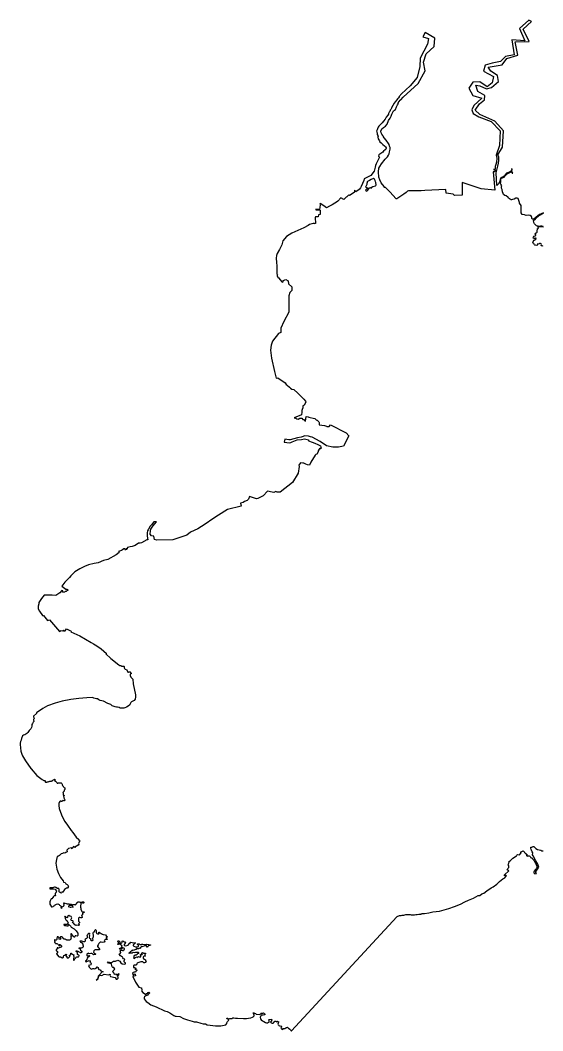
# Model space of a CAD drawing. Header units: inches. Extents: x 139.614 to 140.129, y 35.257 to 35.752.
# Drawn here: x 139.6143 to 139.8682, y 35.2571 to 35.7482 of the extents above; entities that cross this region are included whole.
import ezdxf

# ---------------------------------------------------------------- set-up
doc = ezdxf.new("R2010")
doc.units = ezdxf.units.IN
doc.header["$MEASUREMENT"] = 0

msp = doc.modelspace()

# ---------------------------------------------------------------- linework, layer by layer
for points in [[(139.86861, 35.65464), (139.86739, 35.65412), (139.86665, 35.65376), (139.86484, 35.65232), (139.86392, 35.65161), (139.86349, 35.65149), (139.86319, 35.6516), (139.86295, 35.65186), (139.86297, 35.65238), (139.86279, 35.6529), (139.86205, 35.6534), (139.86117, 35.65347), (139.86011, 35.65337), (139.85926, 35.6536), (139.85827, 35.65381), (139.85777, 35.65459), (139.85777, 35.6572), (139.8577, 35.65812), (139.85683, 35.65933), (139.85694, 35.6596), (139.8565, 35.66069), (139.8562, 35.66154), (139.85573, 35.66176), (139.8551, 35.66174), (139.85429, 35.6613), (139.85358, 35.66106), (139.85309, 35.66097), (139.85291, 35.661), (139.85269, 35.66116), (139.85207, 35.66141), (139.85162, 35.66171), (139.85141, 35.66218), (139.85119, 35.66216), (139.85039, 35.66287), (139.84979, 35.66303), (139.84915, 35.66352), (139.84904, 35.66403), (139.84859, 35.66478), (139.84854, 35.66598), (139.84821, 35.66656), (139.84819, 35.66736), (139.84824, 35.66778), (139.84783, 35.66853), (139.8477, 35.66891), (139.8477, 35.66919), (139.84784, 35.66953), (139.84785, 35.66971), (139.84788, 35.67107), (139.84799, 35.67133), (139.84819, 35.67149), (139.84943, 35.67199), (139.84994, 35.67264), (139.85084, 35.67361), (139.85256, 35.67445), (139.85304, 35.67459), (139.85335, 35.67394), (139.85364, 35.67394), (139.85316, 35.67481), (139.85319, 35.6751), (139.85326, 35.67578), (139.85317, 35.676), (139.85306, 35.67594), (139.8531, 35.67558), (139.85302, 35.67509), (139.85206, 35.67445), (139.85062, 35.67383), (139.84945, 35.67249), (139.84902, 35.67215), (139.84784, 35.67169), (139.84744, 35.67104), (139.84733, 35.67006), (139.8469, 35.66885), (139.84589, 35.66783), (139.84556, 35.67405), (139.84639, 35.67735), (139.84675, 35.6788), (139.84685, 35.68014), (139.84685, 35.68163), (139.84643, 35.68277), (139.84866, 35.68653), (139.84919, 35.69442), (139.84497, 35.69912), (139.83756, 35.70235), (139.83535, 35.70454), (139.83742, 35.70765), (139.83991, 35.70955), (139.84014, 35.71157), (139.83663, 35.71358), (139.83566, 35.71662), (139.83762, 35.71634), (139.84088, 35.71485), (139.84331, 35.71558), (139.84669, 35.7185), (139.84614, 35.72131), (139.84291, 35.7235), (139.84168, 35.72539), (139.84848, 35.72647), (139.85082, 35.72959), (139.8561, 35.73125), (139.85474, 35.73765), (139.86152, 35.7379), (139.85864, 35.74393), (139.86276, 35.74758), (139.86144, 35.74823), (139.8569, 35.74414), (139.85953, 35.73825), (139.85321, 35.73864), (139.85435, 35.73133), (139.85015, 35.73059), (139.84772, 35.7282), (139.8436, 35.72735), (139.84016, 35.72641), (139.83943, 35.72346), (139.84425, 35.72081), (139.8437, 35.71774), (139.84117, 35.71586), (139.83766, 35.71823), (139.83423, 35.71812), (139.83221, 35.71527), (139.83431, 35.71169), (139.83858, 35.71036), (139.83468, 35.70683), (139.83374, 35.70463), (139.83438, 35.70295), (139.83715, 35.70125), (139.84312, 35.69903), (139.84759, 35.6945), (139.84712, 35.68727), (139.84551, 35.68268), (139.84589, 35.68119), (139.84576, 35.67922), (139.84538, 35.67809), (139.84511, 35.67709), (139.84512, 35.67585), (139.84494, 35.67575), (139.84451, 35.67579), (139.84447, 35.67558), (139.84489, 35.67554), (139.84509, 35.67539), (139.84501, 35.67493), (139.8447, 35.67458), (139.84408, 35.67462), (139.84494, 35.66561), (139.83831, 35.66632), (139.82899, 35.66929), (139.82897, 35.66628), (139.82907, 35.6632), (139.82538, 35.66297), (139.82469, 35.66361), (139.82128, 35.66419), (139.8211, 35.66595), (139.81097, 35.66546), (139.80917, 35.6653), (139.80867, 35.66525), (139.80652, 35.6653), (139.80576, 35.66528), (139.80304, 35.66523), (139.80256, 35.66521), (139.80176, 35.66455), (139.80077, 35.66373), (139.79729, 35.66149), (139.79704, 35.66144), (139.79684, 35.66154), (139.79403, 35.66468), (139.79296, 35.66577), (139.79179, 35.66698), (139.79165, 35.66686), (139.79134, 35.66688), (139.79116, 35.66703), (139.79113, 35.66722), (139.79122, 35.66733), (139.79117, 35.66738), (139.78967, 35.66914), (139.78902, 35.6706), (139.78851, 35.67202), (139.78845, 35.67454), (139.78854, 35.67628), (139.78905, 35.67718), (139.7899, 35.67847), (139.79156, 35.68066), (139.79272, 35.68187), (139.79323, 35.68258), (139.79364, 35.68333), (139.79375, 35.68426), (139.79397, 35.68498), (139.79403, 35.68558), (139.79399, 35.68634), (139.79379, 35.68704), (139.79361, 35.68777), (139.79331, 35.68836), (139.79215, 35.68999), (139.79114, 35.69113), (139.79069, 35.69188), (139.79046, 35.69212), (139.79008, 35.69279), (139.78968, 35.69346), (139.78959, 35.69431), (139.78997, 35.69542), (139.79083, 35.69603), (139.7918, 35.69675), (139.79259, 35.69766), (139.79331, 35.69943), (139.79404, 35.70064), (139.79453, 35.70156), (139.79488, 35.70249), (139.79565, 35.70422), (139.79661, 35.70476), (139.79713, 35.70605), (139.79757, 35.70709), (139.79807, 35.70786), (139.79794, 35.70812), (139.799, 35.70943), (139.7993, 35.70954), (139.80045, 35.71084), (139.8077, 35.71744), (139.81114, 35.72357), (139.8103, 35.72782), (139.81152, 35.73196), (139.81539, 35.7355), (139.8158, 35.73956), (139.8111, 35.7423), (139.80989, 35.74022), (139.81263, 35.73928), (139.81224, 35.73666), (139.80865, 35.72977), (139.80848, 35.72575), (139.80716, 35.7204), (139.80385, 35.71637), (139.79959, 35.71239), (139.79916, 35.71192), (139.79893, 35.71168), (139.79876, 35.71144), (139.79851, 35.71115), (139.79836, 35.71095), (139.79806, 35.71049), (139.79779, 35.7101), (139.79719, 35.70932), (139.7968, 35.70886), (139.79643, 35.70851), (139.796, 35.70789), (139.79535, 35.7067), (139.79478, 35.70566), (139.79466, 35.70541), (139.79451, 35.70516), (139.79438, 35.7049), (139.79423, 35.70462), (139.79413, 35.70449), (139.79406, 35.70433), (139.79383, 35.70388), (139.79357, 35.70351), (139.79333, 35.70297), (139.79319, 35.7026), (139.7929, 35.70203), (139.79219, 35.70117), (139.79156, 35.70016), (139.79079, 35.69917), (139.79013, 35.69832), (139.78907, 35.69728), (139.78862, 35.69675), (139.78828, 35.69621), (139.78783, 35.6955), (139.78769, 35.695), (139.78738, 35.69432), (139.78762, 35.6941), (139.78772, 35.69379), (139.78757, 35.69363), (139.78771, 35.69341), (139.78775, 35.69257), (139.788, 35.69255), (139.78804, 35.69226), (139.78823, 35.69168), (139.78813, 35.69153), (139.78815, 35.69126), (139.78816, 35.69094), (139.78827, 35.69063), (139.78858, 35.69009), (139.78889, 35.68958), (139.78911, 35.68915), (139.78965, 35.68866), (139.79007, 35.68824), (139.79053, 35.68785), (139.7913, 35.68724), (139.79151, 35.68704), (139.79181, 35.68662), (139.79213, 35.68624), (139.79208, 35.68591), (139.79199, 35.68574), (139.79188, 35.68553), (139.79164, 35.68529), (139.79083, 35.68466), (139.79054, 35.68417), (139.78856, 35.68277), (139.78844, 35.6821), (139.78894, 35.68165), (139.78727, 35.67846), (139.78701, 35.67761), (139.78685, 35.67689), (139.78628, 35.67488), (139.7846, 35.67281), (139.78307, 35.67188), (139.78149, 35.67117), (139.78133, 35.67041), (139.78124, 35.67025), (139.78002, 35.66746), (139.77969, 35.6668), (139.77913, 35.66618), (139.77813, 35.6653), (139.7779, 35.66527), (139.7774, 35.66486), (139.77701, 35.66531), (139.77673, 35.66559), (139.77681, 35.66497), (139.77674, 35.66464), (139.77519, 35.66357), (139.77427, 35.6631), (139.77402, 35.66335), (139.77294, 35.66236), (139.77264, 35.66215), (139.77149, 35.66107), (139.77017, 35.66192), (139.76856, 35.66036), (139.76805, 35.65981), (139.76722, 35.65931), (139.7659, 35.65854), (139.76457, 35.65779), (139.76317, 35.6571), (139.7618, 35.65799), (139.76008, 35.65911), (139.75986, 35.65883), (139.76001, 35.6585), (139.75993, 35.65718), (139.75973, 35.65617), (139.75796, 35.65636), (139.7579, 35.65609), (139.76004, 35.65585), (139.7601, 35.65396), (139.75999, 35.65381), (139.75919, 35.65371), (139.75904, 35.65273), (139.75773, 35.65264), (139.7577, 35.65232), (139.75775, 35.6494), (139.75721, 35.6493), (139.75714, 35.64964), (139.75493, 35.64894), (139.75422, 35.64849), (139.75205, 35.64738), (139.74622, 35.64469), (139.74373, 35.64318), (139.74197, 35.64099), (139.74142, 35.6391), (139.74035, 35.63677), (139.73909, 35.63487), (139.73879, 35.63395), (139.73871, 35.63263), (139.73884, 35.63047), (139.73895, 35.62888), (139.73905, 35.62621), (139.73908, 35.62519), (139.739, 35.62495), (139.73911, 35.62457), (139.73929, 35.62443), (139.73917, 35.62416), (139.73919, 35.62385), (139.73937, 35.62352), (139.73975, 35.62292), (139.73999, 35.62295), (139.74052, 35.62217), (139.74166, 35.62098), (139.74229, 35.62129), (139.74202, 35.6218), (139.74343, 35.62227), (139.74456, 35.62164), (139.74459, 35.62004), (139.74626, 35.61867), (139.74629, 35.61694), (139.74525, 35.61591), (139.74484, 35.6143), (139.74487, 35.6112), (139.74482, 35.60637), (139.74246, 35.60182), (139.741, 35.5985), (139.74102, 35.59746), (139.74096, 35.59651), (139.73982, 35.59596), (139.73693, 35.59231), (139.73628, 35.59037), (139.73596, 35.58791), (139.73648, 35.58394), (139.73789, 35.57747), (139.73863, 35.57419), (139.73946, 35.57443), (139.74299, 35.57197), (139.74356, 35.57124), (139.74406, 35.57087), (139.74513, 35.56995), (139.74572, 35.56948), (139.74624, 35.56896), (139.74719, 35.56875), (139.74924, 35.56693), (139.75076, 35.56532), (139.75204, 35.56399), (139.75292, 35.56307), (139.75313, 35.56254), (139.75234, 35.56107), (139.7516, 35.56081), (139.75162, 35.5599), (139.75128, 35.55898), (139.75107, 35.55857), (139.75113, 35.55768), (139.75101, 35.55652), (139.74749, 35.555), (139.74822, 35.55483), (139.74869, 35.55452), (139.74933, 35.55439), (139.75014, 35.55483), (139.75108, 35.55485), (139.75165, 35.55421), (139.75211, 35.5541), (139.75261, 35.55345), (139.75297, 35.55338), (139.75322, 35.5557), (139.75442, 35.55544), (139.75445, 35.55524), (139.75744, 35.5546), (139.75781, 35.55428), (139.75806, 35.55403), (139.7585, 35.55388), (139.75864, 35.5538), (139.75883, 35.55363), (139.75912, 35.5533), (139.75938, 35.55304), (139.75951, 35.55274), (139.75957, 35.55166), (139.76211, 35.55123), (139.76311, 35.551), (139.76325, 35.55079), (139.76443, 35.55074), (139.76505, 35.55151), (139.77267, 35.54763), (139.77398, 35.54618), (139.77139, 35.5412), (139.76896, 35.54077), (139.76714, 35.5407), (139.76622, 35.54077), (139.76306, 35.54143), (139.76004, 35.54355), (139.7562, 35.54561), (139.75539, 35.54569), (139.75443, 35.54611), (139.75252, 35.54616), (139.75184, 35.54588), (139.7508, 35.54554), (139.74899, 35.5453), (139.74548, 35.5443), (139.74476, 35.54424), (139.7429, 35.54459), (139.74251, 35.54309), (139.74518, 35.5429), (139.74588, 35.54303), (139.74651, 35.54334), (139.74718, 35.54367), (139.74885, 35.54423), (139.75103, 35.54442), (139.75245, 35.5448), (139.75445, 35.54431), (139.75442, 35.54377), (139.7561, 35.54321), (139.75743, 35.54269), (139.75892, 35.54202), (139.76018, 35.54143), (139.76032, 35.54081), (139.76047, 35.54017), (139.76031, 35.53993), (139.76005, 35.53995), (139.75982, 35.54024), (139.7596, 35.53976), (139.75914, 35.53892), (139.75905, 35.53843), (139.75839, 35.53731), (139.75791, 35.5372), (139.7576, 35.53688), (139.75552, 35.53337), (139.75483, 35.53199), (139.75398, 35.53222), (139.75304, 35.5325), (139.75214, 35.53292), (139.75161, 35.5329), (139.75044, 35.53304), (139.7497, 35.53196), (139.74988, 35.53133), (139.74934, 35.52812), (139.74664, 35.52352), (139.74065, 35.51888), (139.73913, 35.51883), (139.73844, 35.51912), (139.7376, 35.51864), (139.73678, 35.51882), (139.73445, 35.51941), (139.7323, 35.51712), (139.72977, 35.51584), (139.72906, 35.5157), (139.72565, 35.51673), (139.72523, 35.51549), (139.72463, 35.51476), (139.72329, 35.51439), (139.72265, 35.51389), (139.72133, 35.51353), (139.72173, 35.51203), (139.71505, 35.51043), (139.7107, 35.50773), (139.70789, 35.50596), (139.70426, 35.50328), (139.70063, 35.50112), (139.69707, 35.49948), (139.69529, 35.49791), (139.69283, 35.49711), (139.68851, 35.49573), (139.68066, 35.49547), (139.67963, 35.49593), (139.67922, 35.49756), (139.67812, 35.49765), (139.67749, 35.4985), (139.67761, 35.50009), (139.67781, 35.50089), (139.67877, 35.50229), (139.68057, 35.50448), (139.67918, 35.50451), (139.67813, 35.50303), (139.67744, 35.50241), (139.67661, 35.50096), (139.67621, 35.50005), (139.67597, 35.49905), (139.67592, 35.49764), (139.67613, 35.49644), (139.67633, 35.49575), (139.67587, 35.49564), (139.6732, 35.49429), (139.67255, 35.49409), (139.67181, 35.49401), (139.67014, 35.49297), (139.66865, 35.49252), (139.66772, 35.49236), (139.66652, 35.49194), (139.66623, 35.49153), (139.66612, 35.49098), (139.666, 35.49097), (139.66599, 35.49119), (139.66593, 35.49131), (139.66577, 35.49136), (139.66559, 35.49123), (139.66565, 35.49103), (139.6657, 35.49089), (139.66556, 35.49084), (139.66537, 35.49079), (139.66514, 35.4908), (139.66535, 35.49104), (139.66516, 35.49138), (139.66472, 35.49132), (139.66408, 35.49086), (139.66351, 35.49048), (139.66211, 35.4901), (139.66232, 35.48962), (139.66097, 35.48848), (139.65691, 35.48611), (139.65482, 35.48568), (139.65222, 35.48459), (139.65025, 35.48413), (139.6475, 35.48351), (139.64557, 35.4828), (139.64327, 35.48166), (139.64088, 35.48011), (139.63891, 35.47827), (139.63834, 35.47744), (139.63595, 35.47517), (139.63452, 35.47312), (139.63647, 35.47177), (139.63669, 35.47168), (139.63695, 35.4717), (139.63732, 35.47155), (139.63763, 35.47122), (139.63748, 35.47109), (139.63712, 35.471), (139.63698, 35.47083), (139.63679, 35.4708), (139.63657, 35.47053), (139.63611, 35.47056), (139.63589, 35.47029), (139.63537, 35.47014), (139.63498, 35.47061), (139.63498, 35.47088), (139.63457, 35.47111), (139.63351, 35.46992), (139.63163, 35.4687), (139.62988, 35.46881), (139.62812, 35.46879), (139.62752, 35.46878), (139.62601, 35.46876), (139.6247, 35.46721), (139.62435, 35.46673), (139.62342, 35.46525), (139.62343, 35.46488), (139.62332, 35.46467), (139.623, 35.46353), (139.62306, 35.46224), (139.62365, 35.46101), (139.62517, 35.45886), (139.62555, 35.45886), (139.62629, 35.45811), (139.62754, 35.45644), (139.62848, 35.45683), (139.63343, 35.45119), (139.63386, 35.45137), (139.63381, 35.45159), (139.6351, 35.45153), (139.63512, 35.45182), (139.63539, 35.45178), (139.6354, 35.45152), (139.63567, 35.45151), (139.63608, 35.45152), (139.63678, 35.45244), (139.63912, 35.45133), (139.63892, 35.45098), (139.64326, 35.44898), (139.64875, 35.44587), (139.6499, 35.44514), (139.65147, 35.44423), (139.65359, 35.44271), (139.65624, 35.4404), (139.65596, 35.44026), (139.65842, 35.43808), (139.6622, 35.43495), (139.66272, 35.43466), (139.66322, 35.43455), (139.66363, 35.43429), (139.66392, 35.4343), (139.66432, 35.43436), (139.66467, 35.43431), (139.66482, 35.43414), (139.66487, 35.43391), (139.66484, 35.43345), (139.665, 35.43316), (139.66535, 35.43291), (139.66607, 35.43253), (139.66662, 35.4314), (139.66677, 35.43132), (139.66696, 35.43129), (139.66731, 35.43152), (139.66756, 35.43154), (139.66773, 35.43151), (139.66785, 35.43136), (139.66794, 35.43115), (139.66811, 35.43101), (139.6682, 35.43089), (139.66824, 35.43078), (139.66821, 35.4307), (139.66815, 35.43062), (139.66807, 35.43054), (139.66782, 35.4304), (139.66776, 35.43024), (139.66775, 35.42973), (139.66813, 35.42903), (139.66863, 35.42835), (139.66909, 35.42791), (139.66913, 35.42579), (139.67034, 35.42033), (139.67033, 35.41937), (139.67018, 35.41829), (139.66963, 35.41765), (139.66901, 35.41726), (139.66839, 35.417), (139.66803, 35.41668), (139.66767, 35.41603), (139.66756, 35.4155), (139.66678, 35.41494), (139.66597, 35.41441), (139.66508, 35.41406), (139.66462, 35.41396), (139.66413, 35.41389), (139.66331, 35.41391), (139.66287, 35.41396), (139.66235, 35.41418), (139.66166, 35.4143), (139.66103, 35.41442), (139.66042, 35.4146), (139.65906, 35.41507), (139.65833, 35.4156), (139.65686, 35.4162), (139.65475, 35.41732), (139.6532, 35.41768), (139.65246, 35.41795), (139.65184, 35.41836), (139.65131, 35.41838), (139.65016, 35.41871), (139.6494, 35.4191), (139.64675, 35.41898), (139.64281, 35.41854), (139.63894, 35.41804), (139.63465, 35.41725), (139.63124, 35.41625), (139.62758, 35.41499), (139.6253, 35.41372), (139.62225, 35.41166), (139.6223, 35.41135), (139.62077, 35.41), (139.62071, 35.40969), (139.62092, 35.4093), (139.62104, 35.40894), (139.62096, 35.40856), (139.62071, 35.40836), (139.62083, 35.40802), (139.62097, 35.40776), (139.62088, 35.40749), (139.62082, 35.40727), (139.62061, 35.40701), (139.62024, 35.40647), (139.62004, 35.40598), (139.61997, 35.40559), (139.61995, 35.4051), (139.61985, 35.40446), (139.61943, 35.40388), (139.61861, 35.40296), (139.618, 35.40201), (139.61752, 35.40152), (139.61712, 35.40128), (139.61652, 35.40096), (139.61598, 35.40075), (139.6155, 35.40045), (139.6153, 35.40002), (139.6151, 35.3996), (139.61496, 35.39907), (139.61475, 35.39836), (139.61449, 35.39762), (139.61437, 35.3969), (139.61432, 35.39618), (139.61468, 35.39293), (139.61514, 35.3915), (139.6154, 35.39079), (139.61588, 35.38987), (139.61684, 35.38832), (139.61953, 35.38459), (139.61963, 35.38445), (139.62235, 35.3811), (139.62364, 35.38013), (139.62501, 35.37923), (139.62527, 35.37899), (139.62554, 35.37884), (139.62585, 35.37875), (139.62615, 35.37878), (139.62635, 35.3787), (139.62639, 35.37855), (139.62645, 35.37836), (139.62648, 35.37814), (139.62667, 35.37798), (139.62677, 35.37792), (139.62689, 35.3779), (139.62703, 35.3779), (139.62718, 35.37796), (139.62732, 35.37803), (139.62754, 35.37803), (139.62788, 35.37806), (139.62819, 35.37817), (139.62837, 35.37823), (139.62871, 35.37838), (139.62901, 35.37845), (139.62925, 35.37845), (139.62948, 35.37848), (139.62965, 35.37851), (139.62986, 35.37859), (139.6301, 35.37871), (139.63021, 35.37893), (139.6305, 35.37913), (139.63076, 35.37928), (139.63095, 35.37932), (139.6311, 35.37925), (139.63115, 35.3792), (139.63121, 35.37913), (139.63127, 35.37907), (139.63123, 35.37886), (139.63105, 35.3787), (139.63106, 35.37852), (139.63121, 35.37838), (139.63133, 35.37839), (139.63158, 35.37821), (139.63176, 35.37804), (139.63193, 35.37788), (139.63206, 35.37772), (139.63223, 35.37752), (139.63239, 35.37738), (139.63255, 35.37743), (139.63267, 35.37754), (139.63283, 35.3776), (139.63365, 35.37761), (139.63386, 35.37767), (139.63409, 35.37768), (139.63427, 35.3776), (139.63441, 35.37747), (139.63453, 35.37727), (139.63462, 35.37703), (139.63472, 35.37662), (139.63492, 35.37627), (139.63518, 35.376), (139.63524, 35.37576), (139.63544, 35.37554), (139.63569, 35.37539), (139.636, 35.37521), (139.63607, 35.37502), (139.63606, 35.37484), (139.63606, 35.37457), (139.63603, 35.37439), (139.63591, 35.37423), (139.63572, 35.37409), (139.63568, 35.37393), (139.63569, 35.37353), (139.63547, 35.37316), (139.63534, 35.37315), (139.63518, 35.37308), (139.6351, 35.37294), (139.63512, 35.37276), (139.63514, 35.37256), (139.63521, 35.37236), (139.63524, 35.37222), (139.63517, 35.3719), (139.63521, 35.3717), (139.63531, 35.37164), (139.63548, 35.37162), (139.63563, 35.37159), (139.63572, 35.37151), (139.6357, 35.3714), (139.6356, 35.37137), (139.6355, 35.3713), (139.63541, 35.37116), (139.63544, 35.3707), (139.63557, 35.37025), (139.63597, 35.36938), (139.63596, 35.3692), (139.63592, 35.36903), (139.63582, 35.36896), (139.63569, 35.3689), (139.63554, 35.36888), (139.63538, 35.36889), (139.63532, 35.36907), (139.63516, 35.3691), (139.63501, 35.36905), (139.63487, 35.36878), (139.63474, 35.36862), (139.63459, 35.36858), (139.63443, 35.36853), (139.63421, 35.36853), (139.63419, 35.36863), (139.63416, 35.36873), (139.63411, 35.36877), (139.63403, 35.36876), (139.63377, 35.36865), (139.63355, 35.36849), (139.63318, 35.36812), (139.63302, 35.36765), (139.633, 35.36724), (139.63302, 35.36661), (139.63325, 35.36517), (139.63384, 35.36328), (139.63475, 35.36117), (139.63606, 35.35889), (139.6373, 35.35705), (139.63907, 35.35451), (139.63993, 35.35349), (139.64063, 35.35225), (139.64147, 35.35123), (139.64274, 35.35002), (139.64287, 35.34982), (139.64304, 35.34965), (139.64325, 35.34949), (139.64332, 35.34937), (139.64326, 35.34925), (139.64314, 35.34911), (139.64302, 35.34892), (139.64294, 35.3488), (139.64279, 35.34868), (139.64279, 35.34847), (139.64265, 35.34815), (139.64274, 35.34786), (139.64247, 35.34735), (139.64159, 35.34685), (139.64115, 35.3466), (139.64078, 35.34619), (139.64022, 35.34668), (139.63972, 35.34602), (139.63951, 35.34558), (139.63917, 35.346), (139.6378, 35.34577), (139.63696, 35.34494), (139.63705, 35.34415), (139.6365, 35.34369), (139.63593, 35.34337), (139.63547, 35.34361), (139.63494, 35.34328), (139.63421, 35.34313), (139.63344, 35.34223), (139.63284, 35.34189), (139.63227, 35.34173), (139.63188, 35.34039), (139.63166, 35.33854), (139.63207, 35.33571), (139.63284, 35.33353), (139.63384, 35.33167), (139.63518, 35.33002), (139.63538, 35.32938), (139.63619, 35.32915), (139.63643, 35.32852), (139.6371, 35.32822), (139.63785, 35.32751), (139.63746, 35.32701), (139.6376, 35.3265), (139.63717, 35.32637), (139.63668, 35.32642), (139.63635, 35.32602), (139.63584, 35.32583), (139.63499, 35.32441), (139.63456, 35.3244), (139.63441, 35.32408), (139.6342, 35.32401), (139.63402, 35.32413), (139.63393, 35.32424), (139.6337, 35.32431), (139.63347, 35.32446), (139.63329, 35.32461), (139.63319, 35.32489), (139.63321, 35.32588), (139.63313, 35.32612), (139.633, 35.32622), (139.63282, 35.32628), (139.63251, 35.32632), (139.63161, 35.32671), (139.63127, 35.32691), (139.63103, 35.32691), (139.62996, 35.32662), (139.6293, 35.32657), (139.62872, 35.32657), (139.62875, 35.3261), (139.62932, 35.32614), (139.62993, 35.32612), (139.63062, 35.32602), (139.63122, 35.32589), (139.63165, 35.3255), (139.63205, 35.32503), (139.63198, 35.32477), (139.6318, 35.32442), (139.63164, 35.32439), (139.63156, 35.32418), (139.63132, 35.3239), (139.6313, 35.3235), (139.63124, 35.32327), (139.63123, 35.32303), (139.63148, 35.32285), (139.63149, 35.32271), (139.63131, 35.32262), (139.63082, 35.32269), (139.6303, 35.32228), (139.63041, 35.32198), (139.63011, 35.32189), (139.62972, 35.32123), (139.62958, 35.32119), (139.62943, 35.32129), (139.62931, 35.32126), (139.6289, 35.32028), (139.62875, 35.31985), (139.62863, 35.31927), (139.62875, 35.31864), (139.62952, 35.31732), (139.62972, 35.31732), (139.62991, 35.31739), (139.63029, 35.31755), (139.63071, 35.31776), (139.6311, 35.31803), (139.63134, 35.31827), (139.63197, 35.31859), (139.63263, 35.31873), (139.63295, 35.31869), (139.6332, 35.31843), (139.63339, 35.31816), (139.63372, 35.31802), (139.63392, 35.31777), (139.63415, 35.31769), (139.63426, 35.3175), (139.6343, 35.3172), (139.63406, 35.31699), (139.63409, 35.3169), (139.63433, 35.31687), (139.63444, 35.3167), (139.63463, 35.31686), (139.63459, 35.31729), (139.63532, 35.31772), (139.63551, 35.31799), (139.63568, 35.31805), (139.63574, 35.31817), (139.63558, 35.31876), (139.63544, 35.31896), (139.63542, 35.3191), (139.63545, 35.31923), (139.63555, 35.31925), (139.63562, 35.31915), (139.63582, 35.31899), (139.63614, 35.3191), (139.63657, 35.31895), (139.63716, 35.31882), (139.63794, 35.31883), (139.63849, 35.31868), (139.63917, 35.3186), (139.63918, 35.31828), (139.63905, 35.31794), (139.63884, 35.318), (139.63871, 35.31802), (139.63855, 35.31791), (139.63828, 35.31798), (139.63813, 35.31795), (139.63799, 35.31759), (139.63776, 35.31758), (139.63765, 35.3175), (139.63776, 35.31743), (139.63853, 35.31723), (139.63896, 35.3172), (139.6395, 35.3173), (139.63999, 35.31724), (139.6399, 35.31749), (139.63975, 35.31771), (139.63955, 35.31781), (139.63955, 35.31791), (139.63989, 35.31844), (139.63999, 35.31851), (139.64019, 35.3185), (139.64036, 35.31846), (139.64078, 35.31847), (139.64104, 35.31838), (139.64117, 35.31836), (139.6412, 35.31841), (139.64121, 35.31854), (139.64128, 35.31863), (139.64145, 35.31865), (139.64155, 35.31872), (139.64159, 35.31884), (139.64169, 35.31898), (139.64186, 35.31931), (139.64196, 35.31948), (139.64205, 35.31953), (139.6422, 35.3195), (139.64227, 35.31952), (139.64231, 35.31957), (139.64233, 35.31969), (139.64239, 35.31975), (139.64249, 35.3198), (139.64259, 35.3198), (139.64275, 35.31977), (139.643, 35.31972), (139.64333, 35.31966), (139.64365, 35.31961), (139.64389, 35.31959), (139.64405, 35.31959), (139.6443, 35.31966), (139.64451, 35.31975), (139.64475, 35.31978), (139.64504, 35.3198), (139.64514, 35.31974), (139.64523, 35.31957), (139.64524, 35.31936), (139.64521, 35.31923), (139.64514, 35.31917), (139.64503, 35.31915), (139.64487, 35.31916), (139.6447, 35.31917), (139.64452, 35.31923), (139.64441, 35.31931), (139.64432, 35.31938), (139.64421, 35.31941), (139.64409, 35.31936), (139.64398, 35.31926), (139.64389, 35.31909), (139.64382, 35.31895), (139.64374, 35.31861), (139.64359, 35.31784), (139.64355, 35.3175), (139.64359, 35.31713), (139.64372, 35.31662), (139.64383, 35.31623), (139.64414, 35.31539), (139.64427, 35.31507), (139.64436, 35.31496), (139.64448, 35.31488), (139.64462, 35.31487), (139.64486, 35.31489), (139.64503, 35.3149), (139.64518, 35.31489), (139.64532, 35.31485), (139.64536, 35.31476), (139.64534, 35.31467), (139.64529, 35.31457), (139.64521, 35.31449), (139.64511, 35.31442), (139.64497, 35.31436), (139.64482, 35.3143), (139.64464, 35.31422), (139.64453, 35.31415), (139.6445, 35.31409), (139.64452, 35.31396), (139.64457, 35.31385), (139.64463, 35.31372), (139.64463, 35.31359), (139.6446, 35.31348), (139.6445, 35.3134), (139.64438, 35.31337), (139.6442, 35.3133), (139.64414, 35.31315), (139.64443, 35.31244), (139.64437, 35.31213), (139.64411, 35.31194), (139.64375, 35.31194), (139.64333, 35.31212), (139.64301, 35.31214), (139.64269, 35.31182), (139.64258, 35.31138), (139.64258, 35.31062), (139.64265, 35.31042), (139.64311, 35.30992), (139.64315, 35.30977), (139.6431, 35.30959), (139.64266, 35.30907), (139.64297, 35.30876), (139.64289, 35.30844), (139.64262, 35.30834), (139.64186, 35.3084), (139.64131, 35.30827), (139.64089, 35.3086), (139.64041, 35.30928), (139.63991, 35.30951), (139.63977, 35.30961), (139.63981, 35.30982), (139.6401, 35.31022), (139.64008, 35.31038), (139.63993, 35.31051), (139.63915, 35.31076), (139.63898, 35.31099), (139.63902, 35.31135), (139.63947, 35.31193), (139.63904, 35.31264), (139.63835, 35.31282), (139.6379, 35.31308), (139.63749, 35.31279), (139.63734, 35.31224), (139.63724, 35.31211), (139.63709, 35.31202), (139.63685, 35.31209), (139.63666, 35.31227), (139.63647, 35.31254), (139.63619, 35.31269), (139.63599, 35.31274), (139.63586, 35.31272), (139.63587, 35.31264), (139.63608, 35.31243), (139.63615, 35.31226), (139.63614, 35.31164), (139.63654, 35.31095), (139.63673, 35.31072), (139.63706, 35.31051), (139.63722, 35.31011), (139.63772, 35.30959), (139.63761, 35.30938), (139.63721, 35.3089), (139.63688, 35.30879), (139.63648, 35.30874), (139.6361, 35.30878), (139.63577, 35.30876), (139.63559, 35.30873), (139.63558, 35.30854), (139.63564, 35.30839), (139.63579, 35.3083), (139.63612, 35.30832), (139.63649, 35.30827), (139.63697, 35.30813), (139.63728, 35.30809), (139.63765, 35.30813), (139.63779, 35.3083), (139.63769, 35.30859), (139.63768, 35.30871), (139.63779, 35.30876), (139.63794, 35.30875), (139.63808, 35.30862), (139.63828, 35.30846), (139.63863, 35.3083), (139.63873, 35.30818), (139.63902, 35.30744), (139.64058, 35.30658), (139.641, 35.30611), (139.64151, 35.30575), (139.64183, 35.30513), (139.64233, 35.30456), (139.64227, 35.30345), (139.64222, 35.30318), (139.64199, 35.30314), (139.6414, 35.30329), (139.64113, 35.3033), (139.64097, 35.30323), (139.64081, 35.30284), (139.64076, 35.30262), (139.64062, 35.30255), (139.6404, 35.30263), (139.64014, 35.30296), (139.6398, 35.30363), (139.6392, 35.30418), (139.639, 35.30427), (139.63883, 35.30417), (139.63888, 35.30392), (139.63919, 35.30357), (139.63913, 35.30338), (139.63885, 35.30326), (139.63895, 35.30312), (139.63916, 35.30301), (139.63899, 35.30285), (139.63887, 35.30269), (139.6389, 35.30253), (139.63916, 35.30232), (139.63885, 35.30193), (139.63885, 35.3017), (139.63873, 35.30149), (139.63852, 35.30132), (139.63826, 35.30119), (139.6376, 35.3012), (139.63699, 35.30112), (139.63683, 35.30118), (139.63678, 35.30132), (139.63618, 35.30167), (139.63579, 35.30167), (139.63557, 35.30165), (139.63543, 35.30176), (139.63529, 35.30192), (139.63515, 35.30214), (139.63482, 35.30257), (139.63453, 35.3027), (139.63426, 35.30272), (139.63397, 35.30269), (139.6337, 35.30259), (139.6337, 35.30244), (139.6339, 35.30214), (139.63398, 35.30184), (139.63396, 35.30155), (139.63363, 35.30152), (139.63331, 35.30161), (139.63319, 35.30178), (139.63323, 35.30206), (139.63317, 35.30229), (139.63287, 35.30258), (139.6327, 35.30273), (139.63252, 35.30278), (139.63231, 35.30269), (139.63226, 35.30237), (139.63204, 35.30211), (139.63203, 35.30143), (139.63176, 35.30122), (139.6315, 35.30111), (139.63133, 35.30115), (139.63121, 35.30122), (139.63115, 35.30127), (139.63106, 35.30127), (139.63102, 35.30123), (139.63099, 35.30105), (139.63106, 35.30061), (139.63099, 35.30019), (139.63099, 35.30008), (139.63104, 35.29998), (139.63131, 35.29985), (139.63146, 35.29974), (139.63151, 35.2996), (139.63159, 35.29953), (139.63174, 35.29953), (139.63186, 35.2996), (139.63209, 35.29955), (139.63236, 35.29941), (139.63261, 35.29922), (139.63281, 35.29903), (139.63299, 35.29882), (139.63316, 35.2986), (139.63332, 35.29849), (139.63352, 35.29841), (139.63351, 35.29856), (139.63338, 35.29866), (139.63332, 35.29889), (139.63337, 35.29898), (139.63341, 35.29905), (139.63353, 35.29906), (139.6337, 35.29904), (139.6338, 35.29893), (139.63393, 35.29881), (139.63407, 35.29869), (139.63419, 35.29857), (139.63431, 35.29842), (139.6344, 35.29831), (139.63439, 35.29816), (139.63437, 35.29795), (139.63423, 35.29778), (139.63403, 35.29766), (139.63365, 35.2975), (139.63331, 35.29737), (139.63295, 35.29729), (139.63273, 35.29732), (139.63257, 35.29744), (139.63243, 35.29745), (139.63229, 35.29735), (139.63231, 35.2972), (139.63233, 35.29696), (139.63219, 35.29681), (139.63205, 35.29672), (139.63192, 35.29666), (139.6318, 35.29656), (139.63182, 35.29643), (139.63182, 35.29628), (139.63186, 35.29611), (139.6319, 35.29596), (139.63204, 35.29584), (139.63217, 35.29578), (139.63232, 35.29575), (139.63242, 35.2957), (139.63247, 35.29563), (139.63248, 35.29542), (139.63247, 35.29511), (139.63238, 35.29496), (139.63221, 35.29481), (139.632, 35.29472), (139.63194, 35.29465), (139.63193, 35.29456), (139.63197, 35.29445), (139.63212, 35.29426), (139.63294, 35.29326), (139.63307, 35.29316), (139.6332, 35.29309), (139.63344, 35.29308), (139.63358, 35.29308), (139.63377, 35.29308), (139.63394, 35.29307), (139.63412, 35.29295), (139.63429, 35.29285), (139.63445, 35.29272), (139.63461, 35.29263), (139.63479, 35.29263), (139.63495, 35.29271), (139.63512, 35.29278), (139.63528, 35.29295), (139.6353, 35.29339), (139.63552, 35.2937), (139.636, 35.29389), (139.63622, 35.29403), (139.63639, 35.29425), (139.63661, 35.29426), (139.63686, 35.2942), (139.63684, 35.29407), (139.63671, 35.29394), (139.6366, 35.29379), (139.63655, 35.29364), (139.63655, 35.29352), (139.63664, 35.2934), (139.63676, 35.29333), (139.63695, 35.29327), (139.63694, 35.29279), (139.63702, 35.29267), (139.63714, 35.29263), (139.63732, 35.29258), (139.63752, 35.29257), (139.63775, 35.29261), (139.63795, 35.29269), (139.63818, 35.29296), (139.63828, 35.29311), (139.63839, 35.29324), (139.63839, 35.29336), (139.63831, 35.29347), (139.6382, 35.29359), (139.63825, 35.29373), (139.63833, 35.2938), (139.6388, 35.29402), (139.63891, 35.29415), (139.63889, 35.29437), (139.6389, 35.29459), (139.63898, 35.29477), (139.63908, 35.29483), (139.63918, 35.29481), (139.63927, 35.2947), (139.63943, 35.29452), (139.63963, 35.29432), (139.63981, 35.29418), (139.64002, 35.29406), (139.64022, 35.29398), (139.64039, 35.29395), (139.64052, 35.29389), (139.64048, 35.29377), (139.64033, 35.29361), (139.64019, 35.29343), (139.64023, 35.29335), (139.64042, 35.29313), (139.6404, 35.29291), (139.64021, 35.29209), (139.64022, 35.29167), (139.64023, 35.29148), (139.64034, 35.29129), (139.64045, 35.29135), (139.64088, 35.29209), (139.64125, 35.29236), (139.64142, 35.29261), (139.64155, 35.2928), (139.64181, 35.29298), (139.64212, 35.29305), (139.64239, 35.29299), (139.64256, 35.29298), (139.64267, 35.29303), (139.64287, 35.29329), (139.64298, 35.29357), (139.64288, 35.29374), (139.64274, 35.29381), (139.64241, 35.29398), (139.64223, 35.29425), (139.64222, 35.29483), (139.6421, 35.2951), (139.64173, 35.29544), (139.64158, 35.29565), (139.64155, 35.29589), (139.64175, 35.29588), (139.64227, 35.29575), (139.64264, 35.29568), (139.64287, 35.29553), (139.64321, 35.29531), (139.64339, 35.29521), (139.64358, 35.29513), (139.64377, 35.2951), (139.64394, 35.29513), (139.64413, 35.29524), (139.64426, 35.29532), (139.64434, 35.29541), (139.6444, 35.29553), (139.64441, 35.29565), (139.64432, 35.2958), (139.64412, 35.29585), (139.64398, 35.29589), (139.64385, 35.29594), (139.64379, 35.29609), (139.64373, 35.29632), (139.64367, 35.29664), (139.64357, 35.29683), (139.64343, 35.29695), (139.64324, 35.297), (139.64299, 35.29713), (139.64292, 35.29721), (139.64288, 35.2973), (139.64302, 35.29741), (139.64328, 35.29746), (139.64367, 35.29745), (139.64407, 35.29745), (139.64434, 35.2976), (139.64483, 35.29787), (139.64506, 35.298), (139.64506, 35.29819), (139.64493, 35.29875), (139.64491, 35.29914), (139.64477, 35.29943), (139.64437, 35.29981), (139.64396, 35.30007), (139.6436, 35.30042), (139.6435, 35.30063), (139.64351, 35.30083), (139.6438, 35.30089), (139.64411, 35.30081), (139.64465, 35.3006), (139.64514, 35.30045), (139.64543, 35.30043), (139.64569, 35.30055), (139.64596, 35.30078), (139.64605, 35.30109), (139.64593, 35.30152), (139.64598, 35.3018), (139.64621, 35.30192), (139.64642, 35.30196), (139.64664, 35.30204), (139.64688, 35.30223), (139.64699, 35.30241), (139.64706, 35.30262), (139.64702, 35.30286), (139.64687, 35.30339), (139.64693, 35.3037), (139.64714, 35.30412), (139.6476, 35.3046), (139.64781, 35.30458), (139.64794, 35.3045), (139.64798, 35.30434), (139.64796, 35.30415), (139.6478, 35.30376), (139.648, 35.30346), (139.64788, 35.30247), (139.64802, 35.3021), (139.64859, 35.30183), (139.6485, 35.3013), (139.64871, 35.30097), (139.64909, 35.3009), (139.6495, 35.301), (139.6497, 35.3012), (139.64965, 35.30177), (139.64962, 35.30213), (139.64977, 35.30242), (139.64997, 35.30288), (139.64996, 35.30337), (139.64984, 35.30453), (139.64988, 35.30507), (139.65045, 35.30529), (139.65057, 35.3059), (139.65066, 35.3061), (139.65091, 35.30629), (139.65104, 35.30615), (139.65115, 35.3058), (139.65119, 35.30516), (139.65127, 35.30503), (139.65131, 35.30452), (139.6515, 35.3043), (139.65182, 35.30421), (139.65229, 35.30414), (139.65256, 35.30422), (139.65261, 35.3044), (139.65251, 35.30456), (139.65257, 35.30502), (139.65265, 35.3051), (139.65315, 35.30464), (139.65349, 35.30446), (139.65374, 35.30436), (139.65382, 35.30419), (139.65407, 35.304), (139.65457, 35.30387), (139.65575, 35.30376), (139.65615, 35.30324), (139.65665, 35.30274), (139.65664, 35.30262), (139.65636, 35.30255), (139.65602, 35.30233), (139.6561, 35.30212), (139.65625, 35.30194), (139.65674, 35.30158), (139.65661, 35.3015), (139.65582, 35.30145), (139.65536, 35.30125), (139.65519, 35.30105), (139.65515, 35.30078), (139.65524, 35.30063), (139.65539, 35.30051), (139.65535, 35.30039), (139.65507, 35.30024), (139.65431, 35.30004), (139.65372, 35.30021), (139.65309, 35.30024), (139.65245, 35.29952), (139.6522, 35.29882), (139.65192, 35.2984), (139.65193, 35.29812), (139.65204, 35.29783), (139.65238, 35.29743), (139.65263, 35.29719), (139.65285, 35.29687), (139.65288, 35.29665), (139.65281, 35.29651), (139.65262, 35.2964), (139.6524, 35.29644), (139.65186, 35.29646), (139.65078, 35.29641), (139.65036, 35.29632), (139.65009, 35.29597), (139.65, 35.29537), (139.65002, 35.29513), (139.65017, 35.2949), (139.65041, 35.29475), (139.65093, 35.29452), (139.65109, 35.29433), (139.65092, 35.29423), (139.65065, 35.29417), (139.64999, 35.29407), (139.64962, 35.29427), (139.64939, 35.2945), (139.64907, 35.29463), (139.64858, 35.29459), (139.64784, 35.29456), (139.64758, 35.29469), (139.64737, 35.2948), (139.64713, 35.29473), (139.64686, 35.29457), (139.64675, 35.29435), (139.64672, 35.29394), (139.64672, 35.29372), (139.64684, 35.2936), (139.64763, 35.29366), (139.6478, 35.29362), (139.64794, 35.29353), (139.64793, 35.29339), (139.6477, 35.29306), (139.64717, 35.2929), (139.64677, 35.29233), (139.64667, 35.29168), (139.64629, 35.29128), (139.64606, 35.29103), (139.6461, 35.29072), (139.64643, 35.29061), (139.64783, 35.29123), (139.64827, 35.29111), (139.64833, 35.29075), (139.64818, 35.29035), (139.64859, 35.29008), (139.64874, 35.28979), (139.64861, 35.28923), (139.64754, 35.28879), (139.64786, 35.28805), (139.64875, 35.28708), (139.6492, 35.28724), (139.64962, 35.28741), (139.65008, 35.28731), (139.65065, 35.28727), (139.65121, 35.28757), (139.65172, 35.28815), (139.65216, 35.28786), (139.65219, 35.28735), (139.65247, 35.28683), (139.65322, 35.28674), (139.65356, 35.28628), (139.65461, 35.28567), (139.65413, 35.28568), (139.65277, 35.28436), (139.65219, 35.28367), (139.65202, 35.2825), (139.65124, 35.28165), (139.65222, 35.28229), (139.65238, 35.28318), (139.65288, 35.28408), (139.65397, 35.28401), (139.65512, 35.28459), (139.65722, 35.28434), (139.65808, 35.28469), (139.65789, 35.28409), (139.65816, 35.28356), (139.66046, 35.28299), (139.66094, 35.28219), (139.6615, 35.2822), (139.66194, 35.28274), (139.66191, 35.28317), (139.66159, 35.28351), (139.66241, 35.28457), (139.66221, 35.28482), (139.66121, 35.28419), (139.66091, 35.28466), (139.6602, 35.28452), (139.66003, 35.28505), (139.65963, 35.28528), (139.65935, 35.2861), (139.66032, 35.28697), (139.65977, 35.28789), (139.65932, 35.28791), (139.65899, 35.2881), (139.65865, 35.28948), (139.65855, 35.2897), (139.65801, 35.28981), (139.65728, 35.28996), (139.65679, 35.29054), (139.6586, 35.29032), (139.65959, 35.29097), (139.66063, 35.29096), (139.66179, 35.29143), (139.6627, 35.29092), (139.66317, 35.2901), (139.66382, 35.28964), (139.66475, 35.28954), (139.66548, 35.28956), (139.6655, 35.29009), (139.66523, 35.29019), (139.66487, 35.2906), (139.66486, 35.29107), (139.66511, 35.29192), (139.66445, 35.29201), (139.66412, 35.2926), (139.66409, 35.29295), (139.66304, 35.29352), (139.66247, 35.29429), (139.6628, 35.29457), (139.66285, 35.29497), (139.66316, 35.29497), (139.66328, 35.29517), (139.663, 35.2955), (139.66293, 35.29589), (139.66325, 35.29622), (139.6637, 35.29633), (139.66436, 35.29601), (139.66433, 35.29635), (139.66485, 35.29642), (139.66503, 35.29679), (139.66496, 35.29711), (139.66469, 35.29732), (139.66425, 35.29742), (139.66297, 35.29668), (139.66295, 35.29708), (139.66244, 35.29699), (139.6628, 35.2973), (139.66326, 35.29743), (139.6637, 35.29768), (139.66381, 35.29825), (139.66359, 35.29863), (139.66319, 35.29882), (139.66297, 35.29902), (139.66277, 35.29922), (139.66262, 35.29937), (139.66244, 35.29936), (139.6622, 35.29918), (139.66196, 35.29902), (139.66177, 35.29904), (139.66179, 35.29931), (139.66204, 35.29951), (139.66218, 35.29978), (139.66189, 35.30009), (139.66166, 35.30051), (139.66192, 35.30076), (139.66222, 35.30075), (139.66249, 35.30055), (139.66268, 35.30028), (139.6627, 35.29997), (139.66267, 35.29966), (139.66301, 35.29966), (139.66341, 35.29967), (139.66372, 35.29985), (139.66392, 35.30011), (139.66384, 35.30048), (139.66382, 35.30073), (139.66416, 35.30078), (139.66451, 35.30046), (139.66487, 35.3004), (139.66505, 35.3004), (139.6652, 35.30027), (139.66548, 35.30014), (139.66564, 35.30002), (139.66538, 35.29966), (139.66482, 35.29908), (139.66476, 35.29884), (139.66487, 35.29863), (139.66506, 35.29849), (139.66529, 35.29844), (139.66615, 35.29853), (139.66683, 35.2987), (139.66696, 35.29896), (139.66715, 35.29957), (139.66741, 35.29952), (139.66768, 35.29952), (139.66779, 35.29959), (139.66779, 35.30001), (139.66791, 35.30013), (139.66879, 35.29996), (139.67032, 35.29989), (139.67044, 35.29982), (139.67037, 35.2997), (139.67024, 35.29964), (139.66984, 35.29954), (139.66968, 35.29943), (139.66959, 35.29919), (139.66951, 35.29904), (139.66916, 35.29882), (139.66919, 35.29856), (139.66958, 35.29819), (139.67033, 35.29793), (139.67103, 35.29789), (139.67161, 35.29813), (139.67178, 35.29828), (139.67178, 35.29857), (139.67162, 35.29882), (139.67135, 35.29899), (139.67133, 35.29923), (139.67153, 35.29934), (139.67196, 35.29932), (139.67218, 35.2993), (139.67241, 35.29909), (139.67275, 35.29898), (139.67316, 35.2989), (139.67339, 35.29916), (139.6736, 35.29918), (139.67385, 35.29918), (139.67447, 35.29898), (139.67531, 35.29903), (139.67579, 35.29912), (139.67641, 35.29911), (139.67664, 35.29898), (139.67701, 35.29889), (139.67758, 35.29884), (139.67759, 35.29874), (139.67665, 35.29832), (139.67629, 35.29806), (139.67623, 35.29773), (139.67603, 35.29773), (139.67584, 35.29775), (139.67585, 35.29802), (139.67565, 35.29836), (139.67528, 35.29846), (139.67388, 35.29808), (139.67346, 35.29785), (139.67305, 35.29783), (139.67285, 35.29777), (139.67268, 35.29759), (139.6727, 35.29721), (139.67261, 35.29715), (139.67215, 35.29719), (139.67174, 35.29699), (139.67158, 35.29697), (139.67128, 35.29709), (139.67101, 35.2971), (139.67082, 35.29703), (139.67084, 35.29666), (139.67038, 35.29666), (139.67017, 35.29635), (139.66976, 35.29649), (139.6696, 35.29617), (139.66905, 35.29622), (139.66883, 35.29604), (139.66852, 35.29604), (139.66838, 35.29574), (139.66792, 35.29555), (139.66761, 35.29517), (139.66711, 35.29488), (139.66722, 35.29469), (139.66759, 35.29491), (139.66828, 35.29506), (139.66871, 35.29505), (139.66921, 35.29531), (139.66971, 35.29509), (139.67026, 35.29524), (139.6707, 35.29523), (139.67136, 35.29537), (139.67163, 35.29532), (139.67176, 35.29517), (139.67186, 35.29487), (139.67176, 35.29466), (139.67132, 35.29446), (139.67111, 35.29417), (139.67064, 35.29381), (139.6702, 35.29379), (139.66948, 35.29334), (139.66949, 35.2931), (139.66946, 35.29268), (139.66931, 35.29248), (139.66949, 35.29237), (139.66978, 35.29229), (139.67025, 35.29264), (139.67042, 35.29297), (139.67125, 35.29266), (139.67135, 35.29305), (139.67159, 35.29308), (139.67177, 35.29323), (139.6721, 35.29312), (139.67271, 35.29303), (139.6729, 35.29307), (139.67297, 35.2932), (139.67296, 35.29343), (139.67289, 35.29365), (139.67275, 35.29387), (139.67264, 35.29406), (139.67289, 35.29414), (139.6732, 35.29418), (139.67362, 35.29415), (139.67369, 35.29432), (139.6734, 35.29451), (139.67322, 35.29463), (139.67313, 35.29482), (139.67343, 35.29489), (139.67356, 35.29506), (139.67377, 35.29513), (139.67408, 35.29503), (139.67419, 35.29478), (139.67451, 35.29476), (139.67469, 35.29468), (139.67495, 35.29483), (139.67514, 35.29482), (139.67519, 35.29442), (139.67505, 35.29419), (139.67488, 35.29409), (139.67499, 35.29391), (139.67494, 35.29369), (139.67513, 35.29354), (139.67503, 35.29343), (139.67487, 35.29337), (139.6746, 35.29333), (139.67426, 35.29322), (139.6741, 35.29292), (139.67404, 35.29253), (139.67418, 35.29212), (139.67464, 35.29196), (139.67512, 35.29155), (139.67523, 35.29127), (139.6755, 35.29095), (139.67536, 35.29063), (139.67543, 35.29048), (139.67527, 35.29031), (139.67506, 35.29031), (139.67463, 35.29007), (139.67432, 35.29018), (139.67409, 35.29046), (139.67392, 35.2906), (139.67352, 35.29066), (139.67297, 35.29065), (139.6714, 35.29019), (139.67112, 35.28995), (139.67093, 35.28958), (139.67074, 35.28921), (139.67046, 35.28907), (139.67004, 35.28905), (139.66976, 35.28891), (139.66942, 35.28885), (139.66941, 35.28838), (139.66942, 35.28788), (139.66962, 35.28779), (139.66993, 35.28778), (139.67023, 35.28776), (139.6704, 35.28767), (139.67042, 35.28726), (139.67041, 35.28706), (139.67021, 35.28709), (139.67007, 35.28701), (139.67037, 35.28686), (139.67098, 35.28668), (139.67103, 35.28651), (139.671, 35.28635), (139.67071, 35.28611), (139.67054, 35.28584), (139.6703, 35.28566), (139.66975, 35.28563), (139.66926, 35.28537), (139.66902, 35.28529), (139.66895, 35.28507), (139.66905, 35.28461), (139.66904, 35.28422), (139.66956, 35.28423), (139.66955, 35.2845), (139.66964, 35.28468), (139.66993, 35.2847), (139.67006, 35.28469), (139.67016, 35.28459), (139.67036, 35.28397), (139.67041, 35.28375), (139.66902, 35.28351), (139.66909, 35.28325), (139.66981, 35.28188), (139.67038, 35.2807), (139.67191, 35.27835), (139.67324, 35.27792), (139.67345, 35.27676), (139.67318, 35.27647), (139.67392, 35.27575), (139.67521, 35.27495), (139.67552, 35.27502), (139.67568, 35.27514), (139.67586, 35.27514), (139.67602, 35.27524), (139.67618, 35.27542), (139.67626, 35.27573), (139.67676, 35.27592), (139.67708, 35.27554), (139.6771, 35.27532), (139.67699, 35.27518), (139.67662, 35.27504), (139.67611, 35.27439), (139.67581, 35.27418), (139.67556, 35.27422), (139.67474, 35.27367), (139.67454, 35.2733), (139.67461, 35.27263), (139.67499, 35.2719), (139.67547, 35.27133), (139.6763, 35.27079), (139.67772, 35.26969), (139.68038, 35.26876), (139.68441, 35.26676), (139.68565, 35.26649), (139.68643, 35.26617), (139.68703, 35.26589), (139.68901, 35.26451), (139.68967, 35.26426), (139.69013, 35.26424), (139.69185, 35.26398), (139.69363, 35.26306), (139.69557, 35.26242), (139.6979, 35.2617), (139.69879, 35.26147), (139.69991, 35.26142), (139.70208, 35.26073), (139.70325, 35.26042), (139.70432, 35.26045), (139.70523, 35.26006), (139.70665, 35.25988), (139.70922, 35.25953), (139.71071, 35.25945), (139.7118, 35.25952), (139.71421, 35.25995), (139.71474, 35.26062), (139.71473, 35.26098), (139.71505, 35.26163), (139.7156, 35.26225), (139.71538, 35.2626), (139.71515, 35.26285), (139.7149, 35.26298), (139.71469, 35.26304), (139.71469, 35.26309), (139.71473, 35.26317), (139.7148, 35.26325), (139.71486, 35.26329), (139.71508, 35.2633), (139.71511, 35.26322), (139.71512, 35.26313), (139.71517, 35.26305), (139.71525, 35.26301), (139.71568, 35.26299), (139.71618, 35.26304), (139.71662, 35.26303), (139.71694, 35.26306), (139.71717, 35.26313), (139.71761, 35.26333), (139.71811, 35.26334), (139.71892, 35.26324), (139.71934, 35.26319), (139.71985, 35.26318), (139.72283, 35.26311), (139.72426, 35.26312), (139.7253, 35.26322), (139.72632, 35.26347), (139.72714, 35.26377), (139.72753, 35.26394), (139.72782, 35.26418), (139.72796, 35.26443), (139.728, 35.26476), (139.72785, 35.26516), (139.72761, 35.26551), (139.72749, 35.26569), (139.7275, 35.2658), (139.72765, 35.26587), (139.7279, 35.26588), (139.72812, 35.26574), (139.7282, 35.2656), (139.72856, 35.26546), (139.72889, 35.26525), (139.7307, 35.26503), (139.73095, 35.26521), (139.73109, 35.26542), (139.73131, 35.26546), (139.7315, 35.26583), (139.73172, 35.26563), (139.73197, 35.26565), (139.73227, 35.26568), (139.73259, 35.2658), (139.7327, 35.2656), (139.73286, 35.26546), (139.73307, 35.26534), (139.73325, 35.26529), (139.73318, 35.26502), (139.73324, 35.26482), (139.73298, 35.26478), (139.7324, 35.26477), (139.73201, 35.26468), (139.73168, 35.26472), (139.73138, 35.26462), (139.73118, 35.26442), (139.73103, 35.26404), (139.73096, 35.26348), (139.73112, 35.26287), (139.73145, 35.26248), (139.73202, 35.26201), (139.73272, 35.26158), (139.7335, 35.2612), (139.73394, 35.26104), (139.73437, 35.26102), (139.73459, 35.26102), (139.73479, 35.26106), (139.7352, 35.26127), (139.7352, 35.26169), (139.73511, 35.26191), (139.73524, 35.26222), (139.73509, 35.26253), (139.73522, 35.26266), (139.73537, 35.26263), (139.73552, 35.26263), (139.73633, 35.26277), (139.7364, 35.26256), (139.73658, 35.26243), (139.73659, 35.26232), (139.73647, 35.26216), (139.73646, 35.26195), (139.73641, 35.26174), (139.7363, 35.26165), (139.7361, 35.26159), (139.73597, 35.26143), (139.73613, 35.26118), (139.73642, 35.26093), (139.73662, 35.2608), (139.7368, 35.26075), (139.73706, 35.26074), (139.73723, 35.26081), (139.73751, 35.26113), (139.73799, 35.26178), (139.73808, 35.2618), (139.73831, 35.26171), (139.73857, 35.26179), (139.73869, 35.26163), (139.73892, 35.26152), (139.73915, 35.26161), (139.73933, 35.26179), (139.7396, 35.26151), (139.73974, 35.26155), (139.73986, 35.26152), (139.73984, 35.26143), (139.73972, 35.26133), (139.73982, 35.26108), (139.73979, 35.26094), (139.73958, 35.26078), (139.73948, 35.26038), (139.73959, 35.25992), (139.73995, 35.25987), (139.74008, 35.25956), (139.74034, 35.2596), (139.74051, 35.25939), (139.74117, 35.25949), (139.74129, 35.25922), (139.74131, 35.25907), (139.74128, 35.25894), (139.74124, 35.25885), (139.74095, 35.25859), (139.74103, 35.25838), (139.74124, 35.2581), (139.74142, 35.2579), (139.74178, 35.25776), (139.742, 35.25782), (139.74197, 35.25817), (139.74256, 35.25815), (139.74287, 35.25827), (139.74331, 35.2586), (139.74372, 35.25876), (139.74393, 35.25868), (139.74425, 35.25878), (139.74439, 35.2587), (139.7445, 35.25845), (139.7448, 35.25832), (139.74482, 35.25816), (139.74537, 35.25782), (139.74561, 35.25756), (139.74586, 35.25719), (139.74596, 35.25712), (139.74605, 35.2571), (139.79738, 35.31254)], [(139.78592, 35.67133), (139.7848, 35.67082), (139.78395, 35.67033), (139.78311, 35.66984), (139.78297, 35.66966), (139.78285, 35.66898), (139.78267, 35.66897), (139.78261, 35.66878), (139.78287, 35.66858), (139.78273, 35.66839), (139.78204, 35.66711), (139.78299, 35.66669), (139.7831, 35.66627), (139.78258, 35.66606), (139.78216, 35.6657), (139.78276, 35.66522), (139.78325, 35.66566), (139.78361, 35.6661), (139.78376, 35.66622), (139.78418, 35.667), (139.7849, 35.66655), (139.7852, 35.6671), (139.78562, 35.6674), (139.78632, 35.66753), (139.78697, 35.66775), (139.78718, 35.66795), (139.78723, 35.66817), (139.78705, 35.66939), (139.78699, 35.66973), (139.78678, 35.67025), (139.78644, 35.67092), (139.78632, 35.67114), (139.78608, 35.6713), (139.78592, 35.67133)], [(139.86841, 35.64795), (139.86777, 35.6481), (139.86703, 35.64811), (139.86646, 35.64804), (139.86601, 35.64806), (139.86557, 35.64815), (139.86518, 35.64828), (139.86481, 35.64862), (139.86419, 35.64925), (139.86382, 35.64996), (139.86365, 35.65082), (139.8647, 35.65169), (139.86652, 35.65328), (139.86864, 35.65439)], [(139.86829, 35.63856), (139.86788, 35.63846), (139.86739, 35.63868), (139.86754, 35.63926), (139.86739, 35.6396), (139.86706, 35.63968), (139.86667, 35.63965), (139.86649, 35.63947), (139.86616, 35.63938), (139.8658, 35.63947), (139.86557, 35.63939), (139.86562, 35.63913), (139.86525, 35.63881), (139.86475, 35.63887), (139.8644, 35.63892), (139.86413, 35.6391), (139.86408, 35.63941), (139.86384, 35.63966), (139.8635, 35.63991), (139.86338, 35.64022), (139.86355, 35.64067), (139.86401, 35.6414), (139.86477, 35.64185), (139.86499, 35.64228), (139.86472, 35.64232), (139.8643, 35.64217), (139.86376, 35.64215), (139.86353, 35.64248), (139.86366, 35.64286), (139.864, 35.64325), (139.86456, 35.64345), (139.86489, 35.64362), (139.86486, 35.64395), (139.86453, 35.64443), (139.8646, 35.64469), (139.86507, 35.64492), (139.86546, 35.64527), (139.86551, 35.64548), (139.86537, 35.64589), (139.86544, 35.6462), (139.86568, 35.64642), (139.86571, 35.64661), (139.86567, 35.64693), (139.86595, 35.64705), (139.86614, 35.64726), (139.86595, 35.6475), (139.866, 35.64778), (139.8668, 35.64793), (139.8678, 35.64794), (139.86861, 35.64782)], [(139.79738, 35.31254), (139.79749, 35.31266), (139.79864, 35.31309), (139.79935, 35.3132), (139.79982, 35.31323), (139.80031, 35.3133), (139.80066, 35.31337), (139.80114, 35.31353), (139.80163, 35.31359), (139.80213, 35.3136), (139.80271, 35.31361), (139.80326, 35.31361), (139.80383, 35.31355), (139.80429, 35.31349), (139.80499, 35.31353), (139.80594, 35.31353), (139.80652, 35.31359), (139.80715, 35.31366), (139.80796, 35.3138), (139.80914, 35.31381), (139.80922, 35.31403), (139.81074, 35.31417), (139.8128, 35.31449), (139.81487, 35.31491), (139.81798, 35.3153), (139.82255, 35.31657), (139.82527, 35.31748), (139.82825, 35.31862), (139.83039, 35.31977), (139.83213, 35.32058), (139.83449, 35.32152), (139.83687, 35.32282), (139.83762, 35.32287), (139.83867, 35.32362), (139.8396, 35.32393), (139.84101, 35.3251), (139.84314, 35.32665), (139.84418, 35.32705), (139.84589, 35.32838), (139.84721, 35.3296), (139.84883, 35.33099), (139.8498, 35.33147), (139.85024, 35.33205), (139.85054, 35.33231), (139.85048, 35.33256), (139.84998, 35.33256), (139.84955, 35.33247), (139.84959, 35.33283), (139.85178, 35.3348), (139.85087, 35.33537), (139.85121, 35.33592), (139.85166, 35.33648), (139.85175, 35.33676), (139.8518, 35.33711), (139.85172, 35.33744), (139.85146, 35.33764), (139.85156, 35.33825), (139.85186, 35.33887), (139.85154, 35.33914), (139.85244, 35.33966), (139.85272, 35.34007), (139.85374, 35.34098), (139.85537, 35.34217), (139.85553, 35.34244), (139.85559, 35.34239), (139.85583, 35.34259), (139.85611, 35.34273), (139.85689, 35.34259), (139.85775, 35.34355), (139.85741, 35.34388), (139.85865, 35.34459), (139.85943, 35.34378), (139.85933, 35.34369), (139.8598, 35.34323), (139.85996, 35.34332), (139.86024, 35.34296), (139.86046, 35.34288), (139.86068, 35.34259), (139.86019, 35.34228), (139.8606, 35.34206), (139.86085, 35.34201), (139.86107, 35.34206), (139.86153, 35.34206), (139.86185, 35.34199), (139.86207, 35.3418), (139.86222, 35.34153), (139.86227, 35.34126), (139.86262, 35.34111), (139.86307, 35.34114), (139.86328, 35.34067), (139.86371, 35.34022), (139.86399, 35.33965), (139.86442, 35.33905), (139.86473, 35.33854), (139.86535, 35.33718), (139.86531, 35.3365), (139.86513, 35.33604), (139.86468, 35.33544), (139.86399, 35.33466), (139.86388, 35.33429), (139.86393, 35.33389), (139.86421, 35.33362), (139.86419, 35.33335), (139.86519, 35.3335), (139.86482, 35.33403), (139.86478, 35.33445), (139.86494, 35.33469), (139.86628, 35.33659), (139.86577, 35.33801), (139.86489, 35.33964), (139.86349, 35.34209), (139.86323, 35.34269), (139.86331, 35.34353), (139.8631, 35.344), (139.8627, 35.34487), (139.86261, 35.3452), (139.8624, 35.34589), (139.86242, 35.34637), (139.86282, 35.34641), (139.8636, 35.34674), (139.86385, 35.34667), (139.8643, 35.34611), (139.86484, 35.34565), (139.86564, 35.34527), (139.86648, 35.34501), (139.8672, 35.34483), (139.86771, 35.34463), (139.86844, 35.3445)]]:
    msp.add_lwpolyline(points)

doc.saveas('drawing.dxf')
